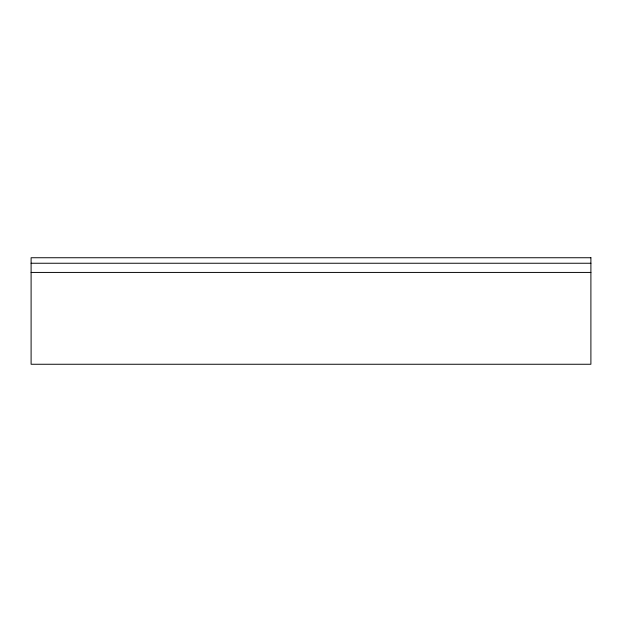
<?xml version="1.0" encoding="UTF-8"?>
<svg xmlns="http://www.w3.org/2000/svg" width="622" height="622" viewBox="0 0 622 622"><rect width="100%" height="100%" fill="white"/><g stroke="black" fill="none" stroke-linecap="round" stroke-linejoin="round"><path stroke-width="0.93" d="M31.1 263.246L590.9 263.246M31.1 272.428L590.9 272.428M590.9 257.741L31.1 257.741L31.1 364.259L590.9 364.259L590.9 257.741"/></g></svg>
